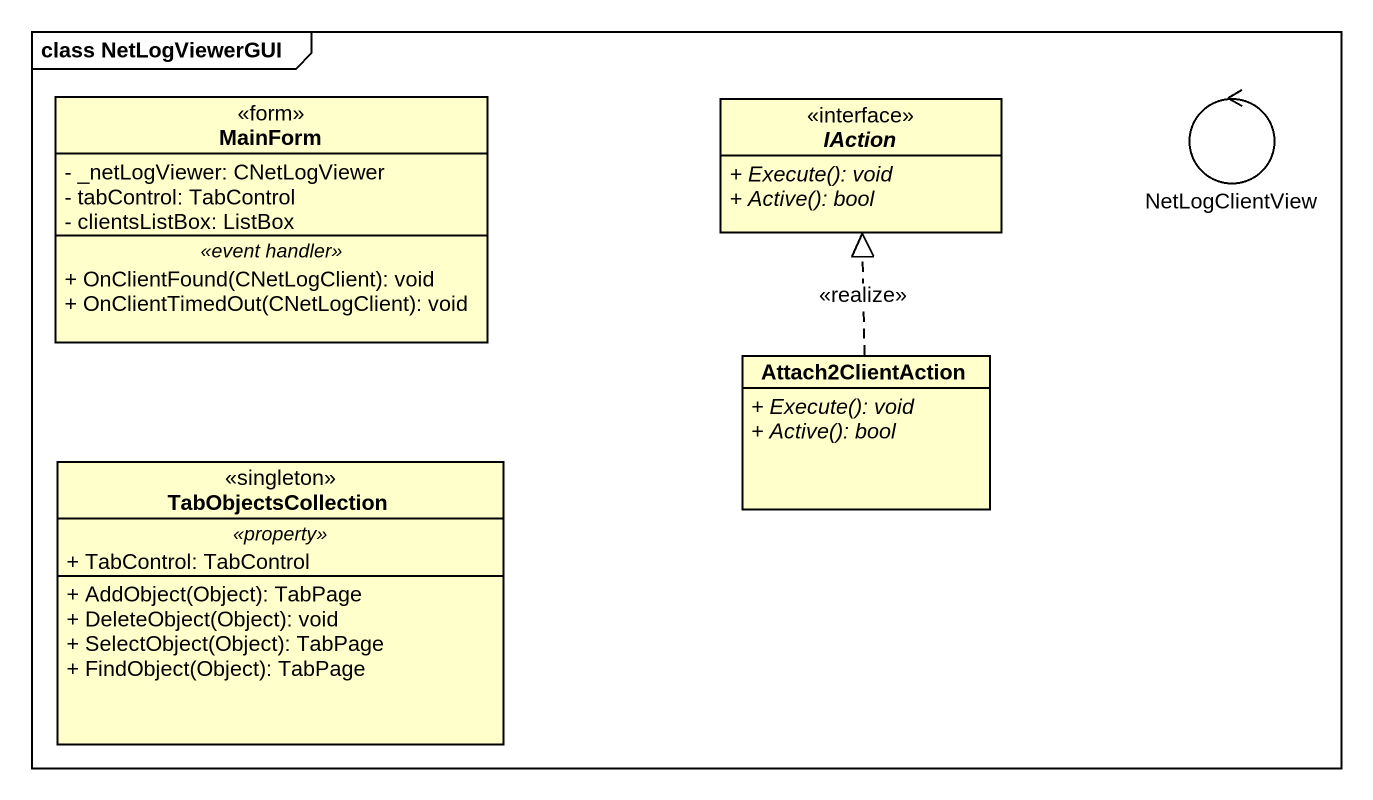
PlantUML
@startuml
mainframe class NetLogViewerGUI
allowmixing
hide circle
hide empty members
skinparam classAttributeIconSize 0
class MainForm <<form>> {
  - _netLogViewer: CNetLogViewer
  - tabControl: TabControl
  - clientsListBox: ListBox
  .. <<event handler>> ..
  + OnClientFound(CNetLogClient): void
  + OnClientTimedOut(CNetLogClient): void
}
interface IAction <<interface>> {
  {abstract} + Execute(): void
  {abstract} + Active(): bool
}
control NetLogClientView
class Attach2ClientAction {
  {abstract} + Execute(): void
  {abstract} + Active(): bool
}
class TabObjectsCollection <<singleton>> {
  .. <<property>> ..
  + TabControl: TabControl
  --
  + AddObject(Object): TabPage
  + DeleteObject(Object): void
  + SelectObject(Object): TabPage
  + FindObject(Object): TabPage
}
Attach2ClientAction .up.|> IAction : <<realize>>
@enduml
